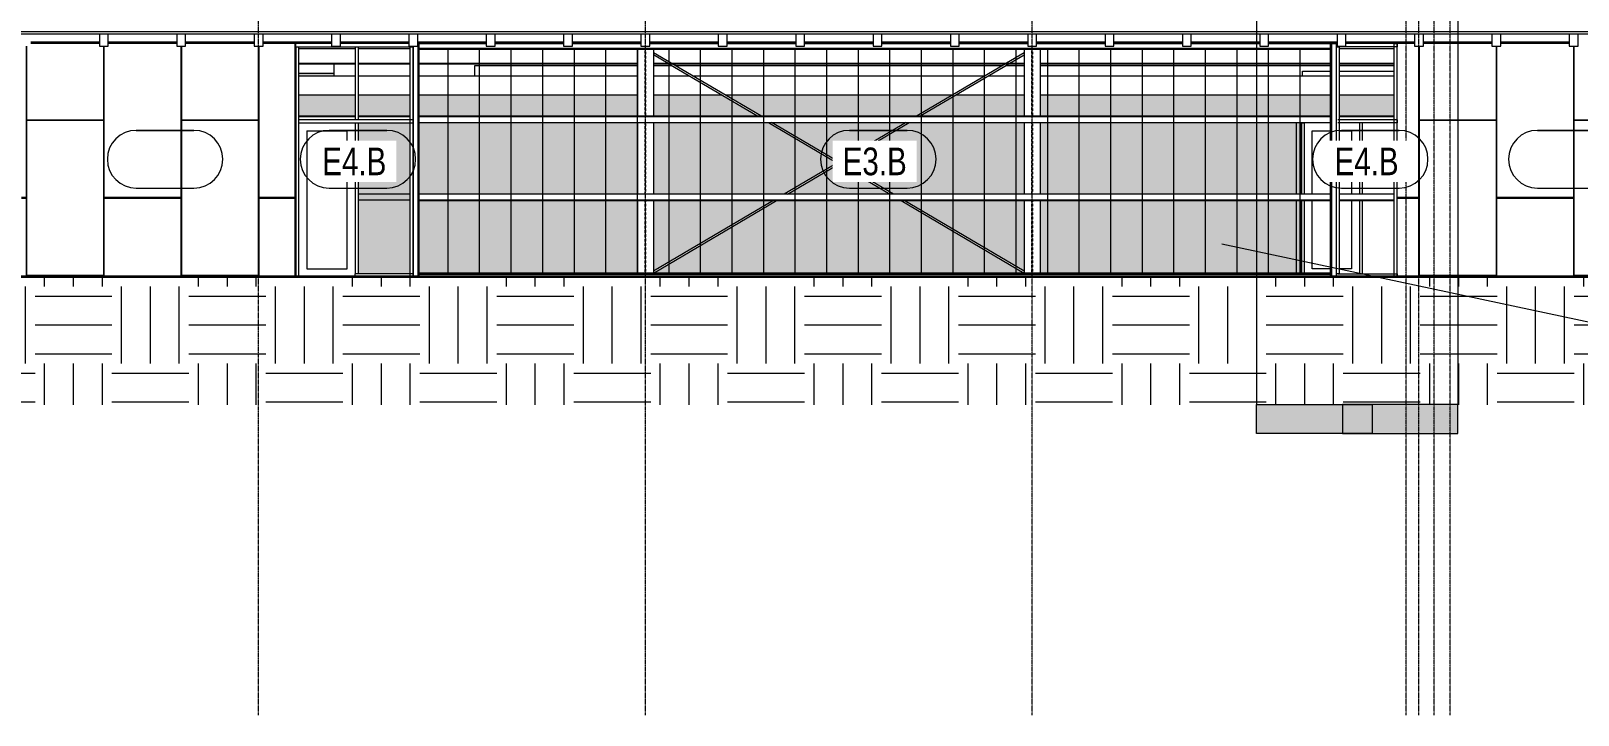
# Model space of a CAD drawing. Header units: inches. Extents: x 20230 to 40520, y -638 to 835.
# Drawn here: x 21484 to 22449, y -273 to 153 of the extents above; entities that cross this region are included whole.
import ezdxf

# ---------------------------------------------------------------- set-up
doc = ezdxf.new("R2010")
doc.units = ezdxf.units.IN
doc.header["$MEASUREMENT"] = 0
doc.linetypes.add('Grid Line 1_2_', pattern=[0.875, 0.5, -0.125, 0.125, -0.125])
doc.linetypes.add('Hidden 1_8_', pattern=[0.1875, 0.125, -0.0625])
for name, color, linetype, lineweight in [('A-ANNO-KEYN', 231, 'Continuous', 9), ('A-DOOR', 31, 'Continuous', 9), ('A-FLOR-LEVL', 51, 'Continuous', 9), ('A-GLAZ-CWMG', 51, 'Continuous', 9), ('A-ROOF', 132, 'Continuous', 9), ('A-WALL', 113, 'Continuous', 9), ('A-WALL-IDEN', 211, 'Continuous', 9), ('A-WALL-PATT', 111, 'Continuous', 9), ('C-TOPO', 7, 'Continuous', 9), ('G-ANNO-SYMB', 111, 'Continuous', 9), ('I-WALL', 2, 'Continuous', 9), ('M-HVAC-DUCT', 70, 'Continuous', 9), ('S-BEAM', 12, 'Continuous', 9), ('S-COLS', 52, 'Continuous', 9), ('S-GRID', 1, 'Continuous', 9)]:
    doc.layers.add(name, color=color, linetype=linetype, lineweight=lineweight)
doc.styles.add('Century Gothic', font='GOTHIC.TTF', dxfattribs={"width": 0.8, "height": 17.245342})

# ---------------------------------------------------------------- blocks, each defined once
blk = doc.blocks.new('W-Wide Flange-Column - B3_D-V1-Elevation - West')
at = {"layer": 'S-COLS', "linetype": 'Hidden 1_8_'}
for p, q in [((21867.4, 100.3), (21867.4, 141.88)), ((21867.71, 141.88), (21867.71, 100.3)), ((21867.4, 51.55), (21867.4, 96.32)), ((21867.71, 96.32), (21867.71, 51.55)), ((21867.4, 2.24), (21867.4, 47.57)), ((21867.71, 47.57), (21867.71, 2.24))]:
    blk.add_line(p, q, dxfattribs=at)
blk = doc.blocks.new('W-Wide Flange-Column - B3_D-V2-Elevation - West')
at = {"layer": 'S-COLS', "linetype": 'Hidden 1_8_'}
for p, q in [((22108.65, 100.3), (22108.65, 141.88)), ((22108.96, 141.88), (22108.96, 100.3)), ((22108.65, 51.53), (22108.65, 96.32)), ((22108.96, 96.32), (22108.96, 51.53)), ((22108.65, 2.24), (22108.65, 47.57)), ((22108.96, 47.57), (22108.96, 2.24))]:
    blk.add_line(p, q, dxfattribs=at)
blk = doc.blocks.new('Girt_C - 8_D-1405485-Elevation - West')
at = {"layer": 'S-BEAM'}
for p, q in [((22294.74, 51.55), (21726.55, 51.55)), ((22334.55, 51.55), (22300.37, 51.55)), ((21726.55, 48.05), (22294.74, 48.05)), ((21726.55, 47.57), (22294.74, 47.57)), ((22300.37, 48.05), (22334.55, 48.05)), ((22300.37, 47.57), (22334.55, 47.57))]:
    blk.add_line(p, q, dxfattribs=at)
blk = doc.blocks.new('Girt_C - 8_D-1405486-Elevation - West')
at = {"layer": 'S-BEAM'}
for p, q in [((21649.18, 100.3), (21649.43, 100.3)), ((21649.43, 99.82), (21649.18, 99.82)), ((21651.43, 100.3), (21686.62, 100.3)), ((21686.62, 99.82), (21651.43, 99.82)), ((21688.62, 100.3), (21720.68, 100.3)), ((21720.68, 99.82), (21688.62, 99.82)), ((21722.68, 100.3), (21722.93, 100.3)), ((21722.93, 99.82), (21722.68, 99.82)), ((21726.55, 100.3), (22294.74, 100.3)), ((22294.74, 99.82), (21726.55, 99.82)), ((22300.37, 100.3), (22334.55, 100.3)), ((22334.55, 99.82), (22300.37, 99.82)), ((21649.18, 96.32), (21649.43, 96.32)), ((21722.68, 96.32), (21722.93, 96.32)), ((21726.55, 96.32), (22294.74, 96.32))]:
    blk.add_line(p, q, dxfattribs=at)
blk = doc.blocks.new('Rectangular Mullion - Profile_Polycarbonate_Upper and left-1212626-Elevation - West')
at = {"layer": 'A-GLAZ-CWMG'}
for p, q in [((21726.55, 142.67), (21726.55, 145.5)), ((21726.55, 145.5), (21768.3, 145.5)), ((21773.8, 145.5), (21816.55, 145.5)), ((21822.05, 145.5), (21864.8, 145.5)), ((21870.3, 145.5), (21913.05, 145.5)), ((21918.55, 145.5), (21961.3, 145.5)), ((21966.8, 145.5), (22009.55, 145.5)), ((22015.05, 145.5), (22057.8, 145.5)), ((22063.3, 145.5), (22106.05, 145.5)), ((22111.55, 145.5), (22154.3, 145.5)), ((22159.8, 145.5), (22202.55, 145.5)), ((22208.05, 145.5), (22250.8, 145.5)), ((22256.3, 145.5), (22294.74, 145.5)), ((22294.74, 145.5), (22294.74, 142.67)), ((21726.55, 142.67), (22294.74, 142.67)), ((21726.55, 141.88), (21726.55, 142.13)), ((21726.55, 142.13), (22294.74, 142.13)), ((21726.55, 141.88), (22294.74, 141.88)), ((22294.74, 142.13), (22294.74, 141.88))]:
    blk.add_line(p, q, dxfattribs=at)
blk = doc.blocks.new('Rectangular Mullion - Profile_Polycarbonate_Lower-1212627-Elevation - West')
at = {"layer": 'A-GLAZ-CWMG'}
for p, q in [((21726.55, 1.99), (21726.55, 2.24)), ((22294.74, 2.24), (21726.55, 2.24)), ((22294.74, 1.99), (21726.55, 1.99)), ((21726.55, 0), (21726.55, 1.46)), ((22294.74, 1.46), (21726.55, 1.46)), ((22294.74, 2.24), (22294.74, 1.99)), ((22294.74, 1.46), (22294.74, 0))]:
    blk.add_line(p, q, dxfattribs=at)
blk = doc.blocks.new('Rectangular Mullion - Profile_Polycarbonate_Upper and left-1180549-Elevation - West')
at = {"layer": 'A-GLAZ-CWMG'}
for p, q in [((22294.74, 145.5), (22294.99, 145.5)), ((22294.99, 145.5), (22295.53, 145.5)), ((22294.99, 145.44), (22294.99, 0.06)), ((22295.53, 145.5), (22298.37, 145.5)), ((22295.53, 145.5), (22295.53, 0)), ((22298.37, 145.5), (22298.37, 143.5)), ((22294.74, 142.67), (22294.74, 1.46)), ((22298.37, 2), (22298.37, 0))]:
    blk.add_line(p, q, dxfattribs=at)
blk = doc.blocks.new('Rectangular Mullion - Profile_Polycarbonate_right-1180550-Elevation - West')
at = {"layer": 'A-GLAZ-CWMG'}
for p, q in [((21725.55, 145.5), (21725.76, 145.5)), ((21725.76, 145.5), (21726.3, 145.5)), ((21725.76, 0), (21725.76, 145.5)), ((21726.3, 145.5), (21726.55, 145.5)), ((21726.3, 0.06), (21726.3, 145.44)), ((21722.93, 0), (21722.93, 143.86)), ((21726.55, 1.46), (21726.55, 142.67))]:
    blk.add_line(p, q, dxfattribs=at)
blk = doc.blocks.new('Rectangular Mullion - Exterior 2_ x 4_5_-1142339-Elevation - West')
at = {"layer": 'A-GLAZ-CWMG'}
for p, q in [((22298.37, 97), (22298.37, 2)), ((22300.37, 97), (22300.37, 2)), ((22300.37, 2), (22298.37, 2))]:
    blk.add_line(p, q, dxfattribs=at)
blk = doc.blocks.new('Rectangular Mullion - Exterior 2_ x 4_5_-1142340-Elevation - West')
at = {"layer": 'A-GLAZ-CWMG'}
for p, q in [((22298.37, 143.5), (22300.37, 143.5)), ((22298.37, 143.5), (22298.37, 97)), ((22300.37, 143.5), (22300.37, 97))]:
    blk.add_line(p, q, dxfattribs=at)
blk = doc.blocks.new('Rectangular Mullion - Exterior 2_ x 4_5_-1146634-Elevation - West')
at = {"layer": 'A-GLAZ-CWMG'}
for p, q in [((22334.55, 145.5), (22336.55, 145.5)), ((22334.55, 97), (22334.55, 145.5)), ((22336.55, 97), (22336.55, 145.5))]:
    blk.add_line(p, q, dxfattribs=at)
blk = doc.blocks.new('Rectangular Mullion - Exterior 2_ x 4_5_-1146635-Elevation - West')
at = {"layer": 'A-GLAZ-CWMG'}
for p, q in [((22334.55, 0), (22334.55, 97)), ((22336.55, 0), (22336.55, 97))]:
    blk.add_line(p, q, dxfattribs=at)
blk = doc.blocks.new('W-Wide Flange - W12X19-1098423-Elevation - West')
at = {"layer": 'S-BEAM'}
for p, q in [((21649.18, 133.2), (21649.43, 133.2)), ((21649.18, 132.85), (21649.43, 132.85)), ((21651.43, 133.2), (21686.62, 133.2)), ((21651.43, 132.85), (21686.62, 132.85)), ((21688.62, 133.2), (21720.68, 133.2)), ((21688.62, 132.85), (21720.68, 132.85)), ((21722.68, 133.2), (21722.93, 133.2)), ((21722.68, 132.85), (21722.93, 132.85)), ((21726.55, 133.2), (21862.55, 133.2)), ((21726.55, 132.85), (21862.55, 132.85)), ((21872.55, 133.2), (22103.8, 133.2)), ((21872.55, 132.85), (22103.8, 132.85)), ((22113.8, 133.2), (22294.74, 133.2)), ((22113.8, 132.85), (22294.74, 132.85)), ((22300.37, 133.2), (22334.55, 133.2)), ((22300.37, 132.85), (22334.55, 132.85))]:
    blk.add_line(p, q, dxfattribs=at)
blk = doc.blocks.new('Girt_C - 10_D-1253530-Elevation - West')
at = {"layer": 'S-BEAM'}
for p, q in [((21649.43, 51.55), (21649.18, 51.55)), ((21720.68, 51.55), (21688.62, 51.55)), ((21722.93, 51.55), (21722.68, 51.55)), ((21649.18, 48.05), (21649.43, 48.05)), ((21688.62, 48.05), (21720.68, 48.05)), ((21722.68, 48.05), (21722.93, 48.05))]:
    blk.add_line(p, q, dxfattribs=at)
blk = doc.blocks.new('Rectangular Mullion - Exterior 2_ x 4_5_-1146644-Elevation - West')
at = {"layer": 'A-GLAZ-CWMG'}
for p, q in [((22299.37, 2), (22336.55, 2)), ((22336.55, 2), (22336.55, 0))]:
    blk.add_line(p, q, dxfattribs=at)
blk = doc.blocks.new('Rectangular Mullion - Exterior 2_ x 4_5_-1146645-Elevation - West')
at = {"layer": 'A-GLAZ-CWMG'}
for p, q in [((22336.55, 98), (22299.37, 98)), ((22336.55, 98), (22336.55, 96)), ((22336.55, 96), (22299.37, 96))]:
    blk.add_line(p, q, dxfattribs=at)
blk = doc.blocks.new('Rectangular Mullion - Exterior 2_ x 4_5_-1146646-Elevation - West')
at = {"layer": 'A-GLAZ-CWMG'}
for p, q in [((22336.55, 145.5), (22304.55, 145.5)), ((22336.55, 145.5), (22336.55, 143.5)), ((22336.55, 143.5), (22299.37, 143.5))]:
    blk.add_line(p, q, dxfattribs=at)
blk = doc.blocks.new('Dimension Lumber - 5_5 x 7_5 Glulam-1403168-Elevation - West')
at = {"layer": 'S-BEAM'}
for p, q in [((22492.05, 151.52), (22492.05, 151.35)), ((22497.55, 151.35), (22492.05, 151.35)), ((22492.05, 151.35), (22492.05, 143.86)), ((22497.55, 151.35), (22497.55, 151.52)), ((22497.55, 143.86), (22497.55, 151.35)), ((22492.05, 143.86), (22497.55, 143.86))]:
    blk.add_line(p, q, dxfattribs=at)
blk = doc.blocks.new('C-Channel-Column - C10X25-1254643-Elevation - West')
at = {"layer": 'S-COLS', "linetype": 'Hidden 1_8_'}
for p, q in [((22276.03, 96.32), (22276.03, 51.53)), ((22276.03, 47.57), (22276.03, 2.24))]:
    blk.add_line(p, q, dxfattribs=at)
blk = doc.blocks.new('Door_Single_Storefront - one-1371400-Elevation - West')
at = {"layer": 'A-DOOR'}
for p, q in [((21656.43, 91), (21656.43, 5)), ((21656.43, 91), (21681.62, 91)), ((21681.62, 5), (21681.62, 91)), ((21656.43, 5), (21681.62, 5))]:
    blk.add_line(p, q, dxfattribs=at)
blk = doc.blocks.new('Rectangular Mullion - Exterior 2_ x 4_5_-1354323-Elevation - West')
at = {"layer": 'A-GLAZ-CWMG'}
for p, q in [((21649.43, 143.5), (21649.43, 145.5)), ((21671.8, 145.5), (21649.43, 145.5)), ((21687.62, 145.5), (21677.3, 145.5)), ((21649.43, 143.5), (21687.62, 143.5))]:
    blk.add_line(p, q, dxfattribs=at)
blk = doc.blocks.new('Rectangular Mullion - Exterior 2_ x 4_5_-1354324-Elevation - West')
at = {"layer": 'A-GLAZ-CWMG'}
for p, q in [((21720.05, 145.5), (21687.62, 145.5)), ((21687.62, 143.5), (21722.68, 143.5)), ((21722.68, 143.86), (21722.68, 143.5))]:
    blk.add_line(p, q, dxfattribs=at)
blk = doc.blocks.new('Rectangular Mullion - Exterior 2_ x 4_5_-1354325-Elevation - West')
at = {"layer": 'A-GLAZ-CWMG'}
for p, q in [((21686.62, 0), (21686.62, 2)), ((21722.68, 2), (21686.62, 2)), ((21722.68, 2), (21722.68, 0))]:
    blk.add_line(p, q, dxfattribs=at)
blk = doc.blocks.new('Rectangular Mullion - Exterior 2_ x 4_5_-1212758-Elevation - West')
at = {"layer": 'A-GLAZ-CWMG'}
for p, q in [((21720.68, 97), (21720.68, 0)), ((21722.68, 0), (21722.68, 97))]:
    blk.add_line(p, q, dxfattribs=at)
blk = doc.blocks.new('Rectangular Mullion - Exterior 2_ x 4_5_-1212759-Elevation - West')
at = {"layer": 'A-GLAZ-CWMG'}
for p, q in [((21720.68, 143.86), (21720.68, 97)), ((21722.68, 97), (21722.68, 143.86))]:
    blk.add_line(p, q, dxfattribs=at)
blk = doc.blocks.new('Rectangular Mullion - Exterior 2_ x 4_5_-V10-Elevation - West')
at = {"layer": 'A-GLAZ-CWMG'}
for p, q in [((21649.43, 143.5), (21651.43, 143.5)), ((21649.43, 143.5), (21649.43, 97)), ((21651.43, 97), (21651.43, 143.5))]:
    blk.add_line(p, q, dxfattribs=at)
blk = doc.blocks.new('Rectangular Mullion - Exterior 2_ x 4_5_-1305178-Elevation - West')
at = {"layer": 'A-GLAZ-CWMG'}
for p, q in [((21649.43, 97), (21649.43, 0)), ((21651.43, 0), (21651.43, 97))]:
    blk.add_line(p, q, dxfattribs=at)
blk = doc.blocks.new('Rectangular Mullion - Exterior 2_ x 4_5_-1354326-Elevation - West')
at = {"layer": 'A-GLAZ-CWMG'}
for p, q in [((21651.43, 96), (21651.43, 98)), ((21687.62, 98), (21651.43, 98)), ((21651.43, 96), (21687.62, 96))]:
    blk.add_line(p, q, dxfattribs=at)
blk = doc.blocks.new('Rectangular Mullion - Exterior 2_ x 4_5_-1354327-Elevation - West')
at = {"layer": 'A-GLAZ-CWMG'}
for p, q in [((21722.68, 98), (21687.62, 98)), ((21722.68, 98), (21722.68, 96)), ((21687.62, 96), (21722.68, 96))]:
    blk.add_line(p, q, dxfattribs=at)
blk = doc.blocks.new('Rectangular Mullion - Exterior 2_ x 4_5_-827470-Elevation - West')
at = {"layer": 'A-GLAZ-CWMG'}
for p, q in [((22578.24, 96), (22580.24, 96)), ((22578.24, 96), (22578.24, 2)), ((22580.24, 2), (22580.24, 96)), ((22580.24, 2), (22578.24, 2))]:
    blk.add_line(p, q, dxfattribs=at)
blk = doc.blocks.new('Rectangular Mullion - Exterior 2_ x 4_5_-1142358-Elevation - West')
at = {"layer": 'A-GLAZ-CWMG'}
for p, q in [((22578.24, 143.5), (22580.24, 143.5)), ((22578.24, 143.5), (22578.24, 98)), ((22580.24, 98), (22580.24, 143.5)), ((22580.24, 98), (22578.24, 98))]:
    blk.add_line(p, q, dxfattribs=at)
blk = doc.blocks.new('Door_Single_Storefront - one-1371407-Elevation - West')
at = {"layer": 'A-DOOR'}
for p, q in [((22294.74, 96), (22278.55, 96)), ((22283.55, 51.53), (22283.55, 91)), ((22283.55, 91), (22294.74, 91)), ((22300.37, 91), (22307.99, 91)), ((22307.99, 91), (22307.99, 51.55)), ((22283.55, 5), (22283.55, 47.57)), ((22307.99, 47.57), (22307.99, 5)), ((22294.74, 5), (22283.55, 5)), ((22307.99, 5), (22300.37, 5))]:
    blk.add_line(p, q, dxfattribs=at)
blk = doc.blocks.new('Rectangular Mullion - Interior 1_75_ x 4_5_-1220297-Elevation - West')
at = {"layer": 'A-GLAZ-CWMG'}
for p, q in [((22276.8, 96), (22278.55, 96)), ((22276.8, 96), (22276.8, 51.53)), ((22278.55, 96), (22278.55, 51.53)), ((22276.8, 47.57), (22276.8, 2.24)), ((22278.55, 47.57), (22278.55, 2.24))]:
    blk.add_line(p, q, dxfattribs=at)
blk = doc.blocks.new('Rectangular Mullion - Interior 1_75_ x 4_5_-1220290-Elevation - West')
at = {"layer": 'A-GLAZ-CWMG'}
for p, q in [((22312.99, 96), (22312.99, 51.55)), ((22314.74, 96), (22314.74, 51.55)), ((22312.99, 47.57), (22312.99, 2)), ((22314.74, 47.57), (22314.74, 2))]:
    blk.add_line(p, q, dxfattribs=at)
blk = doc.blocks.new('Girt_C - 8_D-V11-Elevation - West')
at = {"layer": 'S-BEAM'}
for p, q in [((21484.3, 146.42), (21527.05, 146.42)), ((21527.05, 145.94), (21484.3, 145.94)), ((21532.55, 146.42), (21575.3, 146.42)), ((21575.3, 145.94), (21532.55, 145.94)), ((21580.8, 146.42), (21623.55, 146.42)), ((21623.55, 145.94), (21580.8, 145.94)), ((21629.05, 146.42), (21671.8, 146.42)), ((21671.8, 145.94), (21629.05, 145.94)), ((21677.3, 146.42), (21720.05, 146.42)), ((21720.05, 145.94), (21677.3, 145.94)), ((21725.55, 146.42), (21768.3, 146.42)), ((21768.3, 145.94), (21725.55, 145.94)), ((21773.8, 146.42), (21816.55, 146.42)), ((21816.55, 145.94), (21773.8, 145.94)), ((21822.05, 146.42), (21864.8, 146.42)), ((21864.8, 145.94), (21822.05, 145.94)), ((21870.3, 146.42), (21913.05, 146.42)), ((21913.05, 145.94), (21870.3, 145.94)), ((21918.55, 146.42), (21961.3, 146.42)), ((21961.3, 145.94), (21918.55, 145.94)), ((21966.8, 146.42), (22009.55, 146.42)), ((22009.55, 145.94), (21966.8, 145.94)), ((22015.05, 146.42), (22057.8, 146.42)), ((22057.8, 145.94), (22015.05, 145.94)), ((22063.3, 146.42), (22106.05, 146.42)), ((22106.05, 145.94), (22063.3, 145.94)), ((22111.55, 146.42), (22154.3, 146.42)), ((22154.3, 145.94), (22111.55, 145.94)), ((22159.8, 146.42), (22202.55, 146.42)), ((22202.55, 145.94), (22159.8, 145.94)), ((22208.05, 146.42), (22250.8, 146.42)), ((22250.8, 145.94), (22208.05, 145.94)), ((22256.3, 146.42), (22299.05, 146.42)), ((22299.05, 145.94), (22256.3, 145.94)), ((22304.55, 146.42), (22347.3, 146.42)), ((22347.3, 145.94), (22304.55, 145.94)), ((22352.8, 146.42), (22395.55, 146.42)), ((22395.55, 145.94), (22352.8, 145.94)), ((22401.05, 146.42), (22443.8, 146.42)), ((22443.8, 145.94), (22401.05, 145.94)), ((21649.18, 142.44), (21649.43, 142.44)), ((21651.43, 142.44), (21686.62, 142.44)), ((21688.62, 142.44), (21720.68, 142.44)), ((21722.68, 142.44), (21722.93, 142.44)), ((22300.37, 142.44), (22334.55, 142.44))]:
    blk.add_line(p, q, dxfattribs=at)
blk = doc.blocks.new('Round Bar - 1_-1267021-Elevation - West')
at = {"layer": 'S-BEAM'}
for p, q in [((21883.65, 133.2), (21872.55, 139.74)), ((21872.55, 138.58), (21881.67, 133.21)), ((21882.28, 132.85), (21937.54, 100.3)), ((21939.51, 100.3), (21884.25, 132.85)), ((21944.31, 96.32), (22020.33, 51.55)), ((22022.3, 51.55), (21946.28, 96.32)), ((22027.08, 47.57), (22103.8, 2.39)), ((22103.8, 3.55), (22029.05, 47.57))]:
    blk.add_line(p, q, dxfattribs=at)
blk = doc.blocks.new('Round Bar - 1_-1267063-Elevation - West')
at = {"layer": 'S-BEAM'}
for p, q in [((22103.8, 139.66), (22092.84, 133.2)), ((22094.81, 133.2), (22103.8, 138.5)), ((22092.24, 132.85), (22036.98, 100.3)), ((22038.95, 100.3), (22094.21, 132.85)), ((22030.21, 96.32), (21954.19, 51.55)), ((21956.16, 51.55), (22032.18, 96.32)), ((21872.55, 2.31), (21949.41, 47.57)), ((21947.44, 47.57), (21872.55, 3.47))]:
    blk.add_line(p, q, dxfattribs=at)
blk = doc.blocks.new('HSS-Hollow Structural Section - HSS1-1_2X1-1_2X1_8 - Obsolete-1396620-Elevation - West')
at = {"layer": 'S-BEAM'}
blk.add_line((20878.55, 151.53), (22542.93, 151.53), dxfattribs=at)
blk = doc.blocks.new('Section - 3_32_ x 3_8_-18514-Elevation - West')
at = {"layer": 'G-ANNO-SYMB'}
blk.add_hatch(color=256, dxfattribs=at).paths.add_polyline_path([(22320.83, -79.66), (22248.83, -79.66), (22248.83, -97.66), (22320.83, -97.66)], flags=0)
for p, q in [((22248.83, -97.66), (22248.83, -79.66)), ((22248.83, -79.66), (22320.83, -79.66)), ((22320.83, -79.66), (22320.83, -97.66)), ((22320.83, -97.66), (22248.83, -97.66))]:
    blk.add_line(p, q, dxfattribs=at)
blk = doc.blocks.new('Wall Tag - 1_4_-1369832-Elevation - West')
at = {"layer": 'A-WALL-IDEN', "color": 153}
for p, q in [((22653.51, 91.34), (22689.51, 91.34)), ((22689.51, 91.34), (22653.51, 91.34)), ((22653.51, 55.34), (22689.51, 55.34)), ((22653.51, 55.34), (22689.51, 55.34))]:
    blk.add_line(p, q, dxfattribs=at)
for centre, start, end in [((22653.51, 73.34), 90, 270), ((22653.51, 73.34), 90, 270), ((22689.51, 73.34), 270, 90), ((22689.51, 73.34), 270, 90)]:
    blk.add_arc(centre, 18, start, end, dxfattribs=at)

msp = doc.modelspace()

# ---------------------------------------------------------------- hatches: boundary and pattern name
at = {"layer": 'A-WALL-PATT'}
h = msp.add_hatch(dxfattribs=at)
h.set_pattern_fill('FP_7', color=256, style=0, pattern_type=2)
h.set_pattern_definition([(0, (21674.68, 1), (-193, 193), [48, -145]), (90, (21674.68, 1), (-193, 1e-14), [96.25, -96.75]), (180, (21722.68, 97.25), (-193, 193), [48, -145]), (90, (21722.68, 1), (-193, 1e-14), [96.25, -96.75]), (180, (21722.68, 97.5), (-193, 193), [48, -145]), (90, (21722.68, 97.5), (-193, 1e-14), [96.25, -96.75]), (0, (21674.68, 193.75), (-193, 193), [48, -145]), (90, (21674.68, 97.5), (-193, 1e-14), [96.25, -96.75]), (0, (21722.93, 49), (-193, 193), [48, -145]), (90, (21722.93, 0.75), (-193, 1e-14), [48.25, -144.75]), (90, (21770.93, 0.75), (-193, 1e-14), [48.25, -144.75]), (0, (21722.93, 145.5), (-193, 193), [48, -145]), (90, (21722.93, 49.25), (-193, 1e-14), [96.25, -96.75]), (180, (21770.93, 49.25), (-193, 193), [48, -145]), (90, (21770.93, 49.25), (-193, 1e-14), [96.25, -96.75]), (90, (21722.93, 145.75), (-193, 1e-14), [48, -145]), (180, (21770.93, 145.75), (-193, 193), [48, -145]), (90, (21770.93, 145.75), (-193, 1e-14), [48, -145]), (0, (21771.18, 1), (-193, 193), [48, -145]), (90, (21771.18, 1), (-193, 1e-14), [96.25, -96.75]), (180, (21819.18, 97.25), (-193, 193), [48, -145]), (90, (21819.18, 1), (-193, 1e-14), [96.25, -96.75]), (180, (21819.18, 97.5), (-193, 193), [48, -145]), (90, (21819.18, 97.5), (-193, 1e-14), [96.25, -96.75]), (180, (21819.18, 193.75), (-193, 193), [48, -145]), (90, (21771.18, 97.5), (-193, 1e-14), [96.25, -96.75]), (0, (21819.43, 49), (-193, 193), [48, -145]), (90, (21819.43, 0.75), (-193, 1e-14), [48.25, -144.75]), (90, (21867.43, 0.75), (-193, 1e-14), [48.25, -144.75]), (0, (21819.43, 145.5), (-193, 193), [48, -145]), (90, (21819.43, 49.25), (-193, 1e-14), [96.25, -96.75]), (180, (21867.43, 49.25), (-193, 193), [48, -145]), (90, (21867.43, 49.25), (-193, 1e-14), [96.25, -96.75]), (90, (21819.43, 145.75), (-193, 1e-14), [48, -145]), (180, (21867.43, 145.75), (-193, 193), [48, -145]), (90, (21867.43, 145.75), (-193, 1e-14), [48, -145])])
h.paths.add_polyline_path([(21484.65, 0), (21649.18, 0), (21649.18, 145.5), (21629.05, 145.5), (21629.05, 143.86), (21623.55, 143.86), (21623.55, 145.5), (21580.8, 145.5), (21580.8, 143.86), (21575.3, 143.86), (21575.3, 145.5), (21532.55, 145.5), (21532.55, 143.86), (21527.05, 143.86), (21527.05, 145.5), (21484.3, 145.5), (21484.3, 143.86), (21478.8, 143.86), (21478.8, 145.5), (21478.43, 145.5), (21478.43, 0)], flags=0)
h = msp.add_hatch(dxfattribs=at)
h.set_pattern_fill('FP_6', color=256, style=0, pattern_type=2)
h.set_pattern_definition([(90, (21764.173, 0), (-19.685, 1e-15), [])])
h.paths.add_polyline_path([(21725.76, 0.06), (21726.55, 0.06), (21726.55, 1.46), (22294.74, 1.46), (22294.74, 0.06), (22295.53, 0.06), (22295.53, 145.44), (22294.74, 145.44), (22294.74, 142.67), (21726.55, 142.67), (21726.55, 145.44), (21725.76, 145.44), (21725.76, 37.5)], flags=0)
h = msp.add_hatch(dxfattribs=at)
h.set_pattern_fill('FP_3', color=256, style=0, pattern_type=2)
h.set_pattern_definition([(0, (22543.18, 1), (-193, 193), [48, -145]), (90, (22543.18, 1), (-193, 1e-14), [96.25, -96.75]), (180, (22591.18, 97.25), (-193, 193), [48, -145]), (90, (22591.18, 1), (-193, 1e-14), [96.25, -96.75]), (180, (22591.18, 97.5), (-193, 193), [48, -145]), (90, (22591.18, 97.5), (-193, 1e-14), [96.25, -96.75]), (0, (22543.18, 193.75), (-193, 193), [48, -145]), (90, (22543.18, 97.5), (-193, 1e-14), [96.25, -96.75]), (0, (22591.43, 49), (-193, 193), [48, -145]), (90, (22591.43, 0.75), (-193, 1e-14), [48.25, -144.75]), (90, (22639.43, 0.75), (-193, 1e-14), [48.25, -144.75]), (0, (22591.43, 145.5), (-193, 193), [48, -145]), (90, (22591.43, 49.25), (-193, 1e-14), [96.25, -96.75]), (180, (22639.43, 49.25), (-193, 193), [48, -145]), (90, (22639.43, 49.25), (-193, 1e-14), [96.25, -96.75]), (90, (22591.43, 145.75), (-193, 1e-14), [48, -145]), (180, (22639.43, 145.75), (-193, 193), [48, -145]), (90, (22639.43, 145.75), (-193, 1e-14), [48, -145]), (0, (22639.68, 1), (-193, 193), [48, -145]), (90, (22639.68, 1), (-193, 1e-14), [96.25, -96.75]), (180, (22687.68, 97.25), (-193, 193), [48, -145]), (90, (22687.68, 1), (-193, 1e-14), [96.25, -96.75]), (180, (22687.68, 97.5), (-193, 193), [48, -145]), (90, (22687.68, 97.5), (-193, 1e-14), [96.25, -96.75]), (180, (22687.68, 193.75), (-193, 193), [48, -145]), (90, (22639.68, 97.5), (-193, 1e-14), [96.25, -96.75]), (0, (22687.93, 49), (-193, 193), [48, -145]), (90, (22687.93, 0.75), (-193, 1e-14), [48.25, -144.75]), (90, (22735.93, 0.75), (-193, 1e-14), [48.25, -144.75]), (0, (22687.93, 145.5), (-193, 193), [48, -145]), (90, (22687.93, 49.25), (-193, 1e-14), [96.25, -96.75]), (180, (22735.93, 49.25), (-193, 193), [48, -145]), (90, (22735.93, 49.25), (-193, 1e-14), [96.25, -96.75]), (90, (22687.93, 145.75), (-193, 1e-14), [48, -145]), (180, (22735.93, 145.75), (-193, 193), [48, -145]), (90, (22735.93, 145.75), (-193, 1e-14), [48, -145])])
h.paths.add_polyline_path([(22491.73, 0), (22542.93, 0), (22542.93, 142.86), (22540.3, 142.86), (22540.3, 145.5), (22497.55, 145.5), (22497.55, 143.86), (22492.05, 143.86), (22492.05, 145.5), (22449.3, 145.5), (22449.3, 143.86), (22443.8, 143.86), (22443.8, 145.5), (22401.05, 145.5), (22401.05, 143.86), (22395.55, 143.86), (22395.55, 145.5), (22352.8, 145.5), (22352.8, 143.86), (22347.3, 143.86), (22347.3, 145.5), (22336.55, 145.5), (22336.55, 0), (22472.16, 0)], flags=0)
at = {"layer": 'A-WALL-PATT', "lineweight": 5}
h = msp.add_hatch(color=256, dxfattribs=at)
h.paths.add_polyline_path([(21649.43, 0), (21649.43, 96.32), (21649.18, 96.32), (21649.18, 0)], flags=0)
h.paths.add_polyline_path([(21722.93, 0), (21722.93, 96.32), (21722.68, 96.32), (21722.68, 0)], flags=0)
h.paths.add_polyline_path([(21717.05, 2), (21720.68, 2), (21720.68, 96), (21688.62, 96), (21688.62, 2)], flags=0)
h.paths.add_polyline_path([(21649.18, 100.3), (21649.43, 100.3), (21649.43, 113.32), (21649.18, 113.32)], flags=0)
h.paths.add_polyline_path([(21720.68, 100.3), (21720.68, 113.32), (21688.62, 113.32), (21688.62, 100.3), (21717.05, 100.3)], flags=0)
h.paths.add_polyline_path([(21722.68, 100.3), (21722.93, 100.3), (21722.93, 113.32), (21722.68, 113.32)], flags=0)
h.paths.add_polyline_path([(22300.37, 100.3), (22334.55, 100.3), (22334.55, 113.32), (22300.37, 113.32), (22300.37, 112.15)], flags=0)
h.paths.add_polyline_path([(21686.62, 100.3), (21686.62, 113.32), (21651.43, 113.32), (21651.43, 100.3)], flags=0)
h.paths.add_polyline_path([(21673.39, 125.32), (21673.39, 126.82), (21651.43, 126.82), (21651.43, 125.32)], flags=0)
h.paths.add_polyline_path([(21649.43, 125.32), (21649.43, 126.82), (21649.18, 126.82), (21649.18, 125.32)], flags=0)
h = msp.add_hatch(color=256, dxfattribs=at)
h.paths.add_polyline_path([(22026.92, 2.24), (22103.8, 2.27), (22103.8, 2.39), (22026.92, 47.57), (21949.41, 47.57), (21872.55, 2.24), (21949.45, 2.24)], flags=0)
h.paths.add_polyline_path([(21726.55, 2.24), (21862.55, 2.24), (21862.55, 47.57), (21726.55, 47.57), (21726.55, 30.29)], flags=0)
h.paths.add_polyline_path([(22259.32, 2.24), (22276.55, 2.24), (22276.55, 47.57), (22113.8, 47.57), (22113.8, 2.24), (22181.86, 2.24)], flags=0)
h.paths.add_polyline_path([(21872.55, 3.47), (21947.38, 47.57), (21872.55, 47.57), (21872.55, 3.58)], flags=0)
h.paths.add_polyline_path([(22103.8, 3.55), (22103.8, 47.57), (22029.05, 47.57), (22046.15, 37.5)], flags=0)
h.paths.add_polyline_path([(22007.55, 51.55), (22020.32, 51.55), (21988.19, 70.41), (21956.21, 51.55), (21988.19, 51.55)], flags=0)
h.paths.add_polyline_path([(22143.12, 51.55), (22276.55, 51.55), (22276.55, 96.32), (22113.8, 96.32), (22113.8, 51.55), (22123.76, 51.55)], flags=0)
h.paths.add_polyline_path([(22031.76, 51.55), (22103.8, 51.55), (22103.8, 96.32), (22032.18, 96.32), (21989.23, 71.02), (22022.33, 51.55), (22026.92, 51.55)], flags=0)
h.paths.add_polyline_path([(21939.77, 51.55), (21954.29, 51.61), (21987.25, 71.03), (21944.31, 96.32), (21872.55, 96.32), (21872.55, 51.55), (21930.09, 51.55)], flags=0)
h.paths.add_polyline_path([(21862.3, 51.55), (21862.55, 51.55), (21862.55, 96.32), (21726.55, 96.32), (21726.55, 51.55), (21852.62, 51.55)], flags=0)
h.paths.add_polyline_path([(21988.24, 71.6), (22030.21, 96.32), (21946.28, 96.32), (21988.19, 71.64)], flags=0)
h.paths.add_polyline_path([(21988.19, 100.3), (22036.98, 100.3), (22059.08, 113.32), (21917.41, 113.32), (21939.51, 100.3), (21949.45, 100.3)], flags=0)
h.paths.add_polyline_path([(22294.74, 100.3), (22294.74, 113.32), (22113.8, 113.32), (22113.8, 100.3), (22280.07, 100.3)], flags=0)
h.paths.add_polyline_path([(21862.55, 100.3), (21862.55, 113.32), (21726.55, 113.32), (21726.55, 100.3), (21794.52, 100.3)], flags=0)
h.paths.add_polyline_path([(21937.54, 100.3), (21915.44, 113.32), (21872.55, 113.32), (21872.55, 100.3), (21910.72, 100.3)], flags=0)
h.paths.add_polyline_path([(22038.95, 100.3), (22103.8, 100.3), (22103.8, 113.32), (22061.05, 113.32), (22057.88, 111.45)], flags=0)
at = {"layer": 'C-TOPO'}
h = msp.add_hatch(dxfattribs=at)
h.set_pattern_fill('FP_12', color=256, style=0, pattern_type=2)
h.set_pattern_definition([(0, (22782.816, 0), (48, 48), [48, -48]), (0, (22782.816, 18), (48, 48), [48, -48]), (0, (22782.816, 36), (48, 48), [48, -48]), (90, (22788.816, 42), (-48, 48), [48, -48]), (90, (22806.816, 42), (-48, 48), [48, -48]), (90, (22824.816, 42), (-48, 48), [48, -48])])
h.paths.add_polyline_path([(23034, -79.68), (23034, 0), (20555.04, 0), (20555.04, -79.68), (23032.45, -79.68)], flags=0)

# ---------------------------------------------------------------- linework, layer by layer
at = {"layer": 'A-ANNO-KEYN', "color": 153}
msp.add_line((22227.12, 20.57), (22969.88, -137.14), dxfattribs=at)
at = {"layer": 'A-FLOR-LEVL', "linetype": 'Grid Line 1_2_'}
msp.add_line((20361.6, 0), (23817.88, 0), dxfattribs=at)
at = {"layer": 'A-ROOF'}
msp.add_line((22519.05, 152.73), (20878.55, 152.73), dxfattribs=at)
at = {"layer": 'A-WALL'}
for p, q in [((21527.05, 145.5), (21484.3, 145.5)), ((21575.3, 145.5), (21532.55, 145.5)), ((21623.55, 145.5), (21580.8, 145.5)), ((21649.18, 145.5), (21629.05, 145.5)), ((21649.18, 0), (21649.18, 145.5)), ((21726.55, 145.44), (21725.76, 145.44)), ((22295.53, 145.44), (22294.74, 145.44)), ((22347.3, 145.5), (22336.55, 145.5)), ((22395.55, 145.5), (22352.8, 145.5)), ((22443.8, 145.5), (22401.05, 145.5)), ((21725.76, 0.06), (21726.55, 0.06)), ((22294.74, 0.06), (22295.53, 0.06))]:
    msp.add_line(p, q, dxfattribs=at)
at = {"layer": 'C-TOPO', "lineweight": 35}
for p, q in [((21671.34, 0), (21475.94, 0)), ((21737.42, 0), (21671.34, 0)), ((21803.28, 0), (21737.42, 0)), ((22472.16, 0), (21803.28, 0))]:
    msp.add_line(p, q, dxfattribs=at)
at = {"layer": 'C-TOPO'}
for p, q in [((21671.34, 0), (21475.94, 0)), ((21737.43, 0), (21671.34, 0)), ((21737.43, 0), (21803.28, 0)), ((21803.28, 0), (22472.16, 0))]:
    msp.add_line(p, q, dxfattribs=at)
at = {"layer": 'G-ANNO-SYMB'}
for p, q in [((22248.83, 545.16), (22248.83, -79.66)), ((22374.36, 545.16), (22374.36, -79.66))]:
    msp.add_line(p, q, dxfattribs=at)
at = {"layer": 'I-WALL'}
for p, q in [((21484.3, 146.5), (21527.05, 146.5)), ((21532.55, 146.5), (21575.3, 146.5)), ((21580.8, 146.5), (21623.55, 146.5)), ((21629.05, 146.5), (21671.8, 146.5)), ((21677.3, 146.5), (21720.05, 146.5)), ((21725.55, 146.5), (21768.3, 146.5)), ((21773.8, 146.5), (21816.55, 146.5)), ((21822.05, 146.5), (21864.8, 146.5)), ((21870.3, 146.5), (21913.05, 146.5)), ((21918.55, 146.5), (21961.3, 146.5)), ((21966.8, 146.5), (22009.55, 146.5)), ((22015.05, 146.5), (22057.8, 146.5)), ((22063.3, 146.5), (22106.05, 146.5)), ((22111.55, 146.5), (22154.3, 146.5)), ((22159.8, 146.5), (22202.55, 146.5)), ((22208.05, 146.5), (22250.8, 146.5)), ((22256.3, 146.5), (22299.05, 146.5)), ((22304.55, 146.5), (22347.3, 146.5)), ((22352.8, 146.5), (22395.55, 146.5)), ((22401.05, 146.5), (22443.8, 146.5)), ((22276.55, 51.53), (22276.55, 96.32)), ((22276.55, 2.24), (22276.55, 47.57))]:
    msp.add_line(p, q, dxfattribs=at)
at = {"layer": 'M-HVAC-DUCT'}
for p, q in [((21649.43, 126.82), (21649.18, 126.82)), ((21673.39, 126.82), (21651.43, 126.82)), ((21673.39, 125.32), (21673.39, 132.85)), ((21761.12, 125.32), (21761.12, 131.82)), ((21761.12, 131.82), (21862.55, 131.82)), ((21872.55, 131.82), (21884.03, 131.82)), ((21886, 131.82), (22090.49, 131.82)), ((22092.46, 131.82), (22103.8, 131.82)), ((22113.8, 131.82), (22294.74, 131.82)), ((22277.46, 125.32), (22277.46, 128.32)), ((22277.46, 128.32), (22294.74, 128.32)), ((22300.37, 131.82), (22334.55, 131.82)), ((22300.37, 128.32), (22334.55, 128.32)), ((21649.18, 125.32), (21649.43, 125.32)), ((21651.43, 125.32), (21686.62, 125.32)), ((21688.62, 125.32), (21720.68, 125.32)), ((21722.68, 125.32), (21722.93, 125.32)), ((21726.55, 125.32), (21862.55, 125.32)), ((21872.55, 125.32), (21895.07, 125.32)), ((21897.03, 125.32), (22079.46, 125.32)), ((22081.42, 125.32), (22103.8, 125.32)), ((22113.8, 125.32), (22294.74, 125.32)), ((22300.37, 125.32), (22334.55, 125.32)), ((21649.43, 113.32), (21649.18, 113.32)), ((21686.62, 113.32), (21651.43, 113.32)), ((21720.68, 113.32), (21688.62, 113.32)), ((21722.93, 113.32), (21722.68, 113.32)), ((21862.55, 113.32), (21726.55, 113.32)), ((21915.45, 113.32), (21872.55, 113.32)), ((22059.09, 113.32), (21917.4, 113.32)), ((22103.8, 113.32), (22061.04, 113.32)), ((22294.74, 113.32), (22113.8, 113.32)), ((22334.55, 113.32), (22300.37, 113.32))]:
    msp.add_line(p, q, dxfattribs=at)
at = {"layer": 'S-COLS'}
for p, q in [((21862.55, 141.88), (21862.55, 100.3)), ((21872.55, 141.88), (21872.55, 100.3)), ((22103.8, 141.88), (22103.8, 100.3)), ((22113.8, 141.88), (22113.8, 100.3)), ((21862.55, 96.32), (21862.55, 51.55)), ((21872.55, 96.32), (21872.55, 51.55)), ((22103.8, 96.32), (22103.8, 51.53)), ((22113.8, 96.32), (22113.8, 51.53)), ((22273.66, 51.53), (22273.66, 96.32)), ((22276.55, 51.53), (22276.55, 96.32)), ((21862.55, 47.57), (21862.55, 2.24)), ((21872.55, 47.57), (21872.55, 2.24)), ((22103.8, 47.57), (22103.8, 2.24)), ((22113.8, 47.57), (22113.8, 2.24)), ((22273.66, 2.24), (22273.66, 47.57)), ((22276.55, 2.24), (22276.55, 47.57))]:
    msp.add_line(p, q, dxfattribs=at)
at = {"layer": 'S-GRID', "linetype": 'Grid Line 1_2_'}
for p, q in [((21626.3, -273.16), (21626.3, 738.66)), ((21626.3, -273.16), (21626.3, 738.66)), ((21867.55, -273.16), (21867.55, 738.66)), ((21867.55, -273.16), (21867.55, 738.66)), ((22108.8, -273.16), (22108.8, 738.66)), ((22108.8, -273.16), (22108.8, 738.66)), ((22342.05, -273.16), (22342.05, 738.66)), ((22350.05, -273.16), (22350.05, 738.66)), ((22359.55, -273.16), (22359.55, 738.66)), ((22359.55, -273.16), (22359.55, 738.66)), ((22369.55, -273.16), (22369.55, 738.66))]:
    msp.add_line(p, q, dxfattribs=at)

# ---------------------------------------------------------------- block references
at = {"layer": 'A-DOOR'}
for name in ['Door_Single_Storefront - one-1371400-Elevation - West', 'Door_Single_Storefront - one-1371407-Elevation - West']:
    msp.add_blockref(name, (0, 0), dxfattribs=at)
at = {"layer": 'A-GLAZ-CWMG'}
for name, p in [('Rectangular Mullion - Exterior 2_ x 4_5_-1354323-Elevation - West', (0, 0)), ('Rectangular Mullion - Exterior 2_ x 4_5_-1354324-Elevation - West', (0, 0)), ('Rectangular Mullion - Profile_Polycarbonate_right-1180550-Elevation - West', (0, 0)), ('Rectangular Mullion - Profile_Polycarbonate_Upper and left-1212626-Elevation - West', (0, 0)), ('Rectangular Mullion - Profile_Polycarbonate_Upper and left-1180549-Elevation - West', (0, 0)), ('Rectangular Mullion - Exterior 2_ x 4_5_-1146646-Elevation - West', (0, 0)), ('Rectangular Mullion - Exterior 2_ x 4_5_-1146634-Elevation - West', (0, 0)), ('Rectangular Mullion - Exterior 2_ x 4_5_-V10-Elevation - West', (0, 0)), ('Rectangular Mullion - Exterior 2_ x 4_5_-1142358-Elevation - West', (-891.62, 0)), ('Rectangular Mullion - Exterior 2_ x 4_5_-1212759-Elevation - West', (0, 0)), ('Rectangular Mullion - Exterior 2_ x 4_5_-1142340-Elevation - West', (0, 0)), ('Rectangular Mullion - Exterior 2_ x 4_5_-1305178-Elevation - West', (0, 0)), ('Rectangular Mullion - Exterior 2_ x 4_5_-1354326-Elevation - West', (0, 0)), ('Rectangular Mullion - Exterior 2_ x 4_5_-1354327-Elevation - West', (0, 0)), ('Rectangular Mullion - Exterior 2_ x 4_5_-1212758-Elevation - West', (0, 0)), ('Rectangular Mullion - Exterior 2_ x 4_5_-1142339-Elevation - West', (0, 0)), ('Rectangular Mullion - Exterior 2_ x 4_5_-1146645-Elevation - West', (0, 0)), ('Rectangular Mullion - Exterior 2_ x 4_5_-1146635-Elevation - West', (0, 0)), ('Rectangular Mullion - Exterior 2_ x 4_5_-827470-Elevation - West', (-891.62, 0)), ('Rectangular Mullion - Interior 1_75_ x 4_5_-1220297-Elevation - West', (0, 0)), ('Rectangular Mullion - Interior 1_75_ x 4_5_-1220290-Elevation - West', (0, 0)), ('Rectangular Mullion - Exterior 2_ x 4_5_-1354325-Elevation - West', (0, 0)), ('Rectangular Mullion - Profile_Polycarbonate_Lower-1212627-Elevation - West', (0, 0)), ('Rectangular Mullion - Exterior 2_ x 4_5_-1146644-Elevation - West', (0, 0))]:
    msp.add_blockref(name, p, dxfattribs=at)
at = {"layer": 'A-WALL-IDEN', "color": 153}
for p in [(-1103.53, 0), (-983.25, 0), (-658.66, 0), (-351.84, 0), (-229.56, 0)]:
    msp.add_blockref('Wall Tag - 1_4_-1369832-Elevation - West', p, dxfattribs=at)
at = {"layer": 'G-ANNO-SYMB'}
msp.add_blockref('Section - 3_32_ x 3_8_-18514-Elevation - West', (0, 0), dxfattribs=at)
at = {"layer": 'G-ANNO-SYMB', "extrusion": (0, 0, -1)}
msp.add_blockref('Section - 3_32_ x 3_8_-18514-Elevation - West', (-44623.19, 0), dxfattribs=at)
at = {"layer": 'S-BEAM'}
for name, p in [('HSS-Hollow Structural Section - HSS1-1_2X1-1_2X1_8 - Obsolete-1396620-Elevation - West', (0, 0)), ('Girt_C - 8_D-V11-Elevation - West', (0, 0)), ('Dimension Lumber - 5_5 x 7_5 Glulam-1403168-Elevation - West', (-965, 0)), ('Dimension Lumber - 5_5 x 7_5 Glulam-1403168-Elevation - West', (-916.75, 0)), ('Dimension Lumber - 5_5 x 7_5 Glulam-1403168-Elevation - West', (-868.5, 0)), ('Dimension Lumber - 5_5 x 7_5 Glulam-1403168-Elevation - West', (-820.25, 0)), ('Dimension Lumber - 5_5 x 7_5 Glulam-1403168-Elevation - West', (-772, 0)), ('Dimension Lumber - 5_5 x 7_5 Glulam-1403168-Elevation - West', (-723.75, 0)), ('Dimension Lumber - 5_5 x 7_5 Glulam-1403168-Elevation - West', (-675.5, 0)), ('Dimension Lumber - 5_5 x 7_5 Glulam-1403168-Elevation - West', (-627.25, 0)), ('Dimension Lumber - 5_5 x 7_5 Glulam-1403168-Elevation - West', (-579, 0)), ('Dimension Lumber - 5_5 x 7_5 Glulam-1403168-Elevation - West', (-530.75, 0)), ('Dimension Lumber - 5_5 x 7_5 Glulam-1403168-Elevation - West', (-482.5, 0)), ('Dimension Lumber - 5_5 x 7_5 Glulam-1403168-Elevation - West', (-434.25, 0)), ('Dimension Lumber - 5_5 x 7_5 Glulam-1403168-Elevation - West', (-386, 0)), ('Dimension Lumber - 5_5 x 7_5 Glulam-1403168-Elevation - West', (-337.75, 0)), ('Dimension Lumber - 5_5 x 7_5 Glulam-1403168-Elevation - West', (-289.5, 0)), ('Dimension Lumber - 5_5 x 7_5 Glulam-1403168-Elevation - West', (-241.25, 0)), ('Dimension Lumber - 5_5 x 7_5 Glulam-1403168-Elevation - West', (-193, 0)), ('Dimension Lumber - 5_5 x 7_5 Glulam-1403168-Elevation - West', (-144.75, 0)), ('Dimension Lumber - 5_5 x 7_5 Glulam-1403168-Elevation - West', (-96.5, 0)), ('Dimension Lumber - 5_5 x 7_5 Glulam-1403168-Elevation - West', (-48.25, 0)), ('W-Wide Flange - W12X19-1098423-Elevation - West', (0, 0)), ('Round Bar - 1_-1267021-Elevation - West', (0, 0)), ('Round Bar - 1_-1267063-Elevation - West', (0, 0)), ('Girt_C - 8_D-1405486-Elevation - West', (0, 0)), ('Girt_C - 10_D-1253530-Elevation - West', (0, 0)), ('Girt_C - 8_D-1405485-Elevation - West', (0, 0))]:
    msp.add_blockref(name, p, dxfattribs=at)
at = {"layer": 'S-COLS', "linetype": 'Hidden 1_8_'}
for name in ['W-Wide Flange-Column - B3_D-V1-Elevation - West', 'W-Wide Flange-Column - B3_D-V2-Elevation - West', 'C-Channel-Column - C10X25-1254643-Elevation - West']:
    msp.add_blockref(name, (0, 0), dxfattribs=at)

# ---------------------------------------------------------------- next in the draw order: texts
at = {"layer": 'A-WALL-IDEN', "char_height": 17.245, "width": 43.848, "attachment_point": 2, "line_spacing_factor": 0.984117, "style": 'Century Gothic', "bg_fill": 3, "box_fill_scale": 1.25, "bg_fill_color": 0, "bg_fill_transparency": 0}
for s, insert in [('E4.B', (21686, 80.62)), ('E3.B', (22010.59, 80.62)), ('E4.B', (22317.4, 80.62))]:
    msp.add_mtext(s, dxfattribs=dict(at, insert=insert))

doc.saveas('drawing.dxf')
